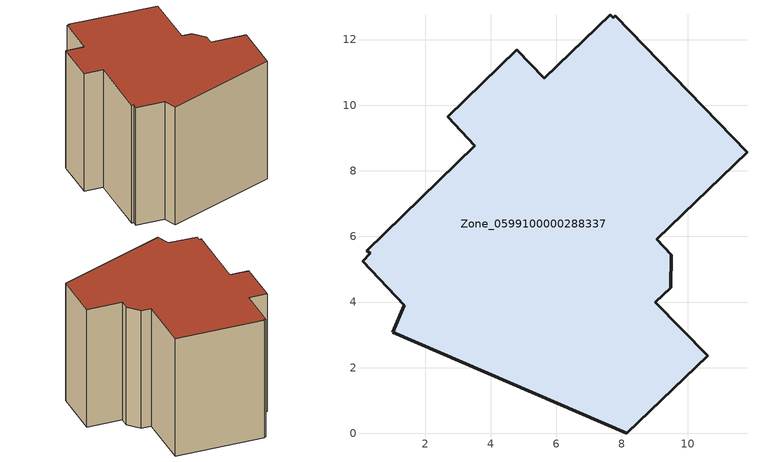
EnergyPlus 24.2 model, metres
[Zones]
Zone_0599100000288337
 floor ground (C_G): 3.51,8.76 2.69,9.64 4.8,11.69 5.64,10.82 7.64,12.76 7.74,12.66 7.8,12.72 11.81,8.57 9.06,5.91 9.5,5.44 9.48,4.44 9.02,4 10.61,2.36 8.14,0 1.01,3.08 1.37,3.9 0.1,5.25 0.34,5.49 0.22,5.56 z0
 wall outside (C_F): 8.14,0 10.61,2.36 9.02,4 9.48,4.44 9.5,5.44 9.06,5.91 11.81,8.57 7.8,12.72 7.74,12.66 7.64,12.76 5.64,10.82 4.8,11.69 2.69,9.64 3.51,8.76 0.22,5.56 0.34,5.49 0.1,5.25 1.37,3.9 1.01,3.08 8.14,0 z0:8.16
 roof outside (C_R): 7.8,12.72 7.74,12.66 7.64,12.76 5.64,10.82 4.8,11.69 2.69,9.64 3.51,8.76 0.22,5.56 0.34,5.49 0.1,5.25 1.37,3.9 1.01,3.08 8.14,0 10.61,2.36 9.02,4 9.48,4.44 9.5,5.44 9.06,5.91 11.81,8.57 z8.16
[BUILDING]
Pand.0599100000288337: North Axis=0; Terrain=City; Loads Convergence Tolerance Value=0.04; Temperature Convergence Tolerance Value=0.4; Solar Distribution=FullExterior; Maximum Number of Warmup Days=25; Minimum Number of Warmup Days=1
[Site:Location]
Rotterdam.The.Hague.AP_ZH_NLD Design_Conditions: Latitude=51.96; Longitude=4.45; Time Zone=1; Elevation=-4.5
[SITE:GROUNDTEMPERATURE:BUILDINGSURFACE]
18, 18, 18, 18, 18, 18, 18, 18, 18, 18, 18, 18
[MATERIAL] Thermal Absorptance=0.9; Solar Absorptance=0.7; Visible Absorptance=0.7
Name | Roughness | Thickness | Conductivity | Density | Specific Heat
G.TI.1975-1991 | MediumSmooth | 0.15 | 0.288461 | 540 | 1210
F.TI.1975-1991 | Rough | 0.3 | 0.230769 | 1920 | 840
R.TI.1975-1991 | MediumRough | 0.2 | 0.153846 | 1500 | 1000
[CONSTRUCTION]
C_G: G.TI.1975-1991
C_F: F.TI.1975-1991
C_R: R.TI.1975-1991
[ZONE]
Zone_0599100000288337: Type=1; Multiplier=1; Ceiling Height=Autocalculate; Volume=Autocalculate; Floor Area=autocalculate; Part of Total Floor Area=Yes
[ZONEINFILTRATION:DESIGNFLOWRATE]
Infil_Zone_0599100000288337: Zone or ZoneList or Space or SpaceList=Zone_0599100000288337; Schedule=AlwaysOn; Design Flow Rate Calculation Method=Flow/Area; Flow Rate per Floor Area=0.003; Constant Term Coefficient=1; Temperature Term Coefficient=0; Velocity Term Coefficient=0; Velocity Squared Term Coefficient=0
[HVACTEMPLATE:ZONE:IDEALLOADSAIRSYSTEM]
Zone_0599100000288337: Maximum Heating Supply Air Temperature=50; Minimum Cooling Supply Air Temperature=13; Maximum Heating Supply Air Humidity Ratio=0.0156; Minimum Cooling Supply Air Humidity Ratio=0.0077; Heating Limit=NoLimit; Cooling Limit=NoLimit; Dehumidification Control Type=ConstantSensibleHeatRatio; Cooling Sensible Heat Ratio=0.7; Dehumidification Setpoint=60; Humidification Control Type=None; Humidification Setpoint=30; Outdoor Air Method=None; Outdoor Air Flow Rate per Person=0.00944; Outdoor Air Flow Rate per Zone Floor Area=0; Outdoor Air Flow Rate per Zone=0; Demand Controlled Ventilation Type=None; Outdoor Air Economizer Type=NoEconomizer; Heat Recovery Type=None; Sensible Heat Recovery Effectiveness=0.7; Latent Heat Recovery Effectiveness=0.65
[ZONECONTROL:THERMOSTAT]
ThermostatControl_Zone_0599100000288337: Zone or ZoneList=Zone_0599100000288337; Control Type Schedule=DualSetpointControlType; Control 1=Thermostat_Zone_0599100000288337; Temperature Difference Between Cutout And Setpoint=0
[THERMOSTATSETPOINT:DUALSETPOINT]
Thermostat_Zone_0599100000288337: Heating Setpoint Temperature Schedule=HeatingSetpoint_Zone_0599100000288337; Cooling Setpoint Temperature Schedule=CoolingSetpoint_Zone_0599100000288337
[SCHEDULE:COMPACT]
HeatingSetpoint_Zone_0599100000288337: Through: 12/31, For: AllDays, Until: 24:00, 21
CoolingSetpoint_Zone_0599100000288337: Through: 12/31, For: AllDays, Until: 24:00, 24
DualSetpointControlType: Through: 12/31, For: AllDays, Until: 24:00, 4
AlwaysOn: Through: 12/31, For: AllDays, Until: 24:00, 1
